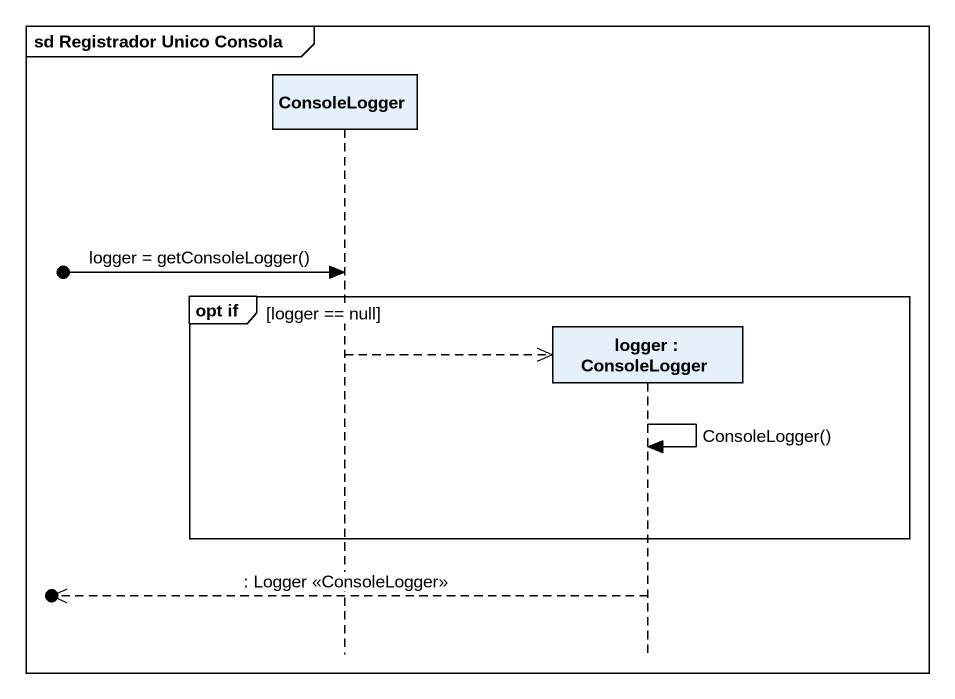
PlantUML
@startuml
mainframe sd Registrador Unico Consola
hide footbox
participant ConsoleLogger
participant "logger : ConsoleLogger" as logger

[o-> ConsoleLogger : logger = getConsoleLogger()
group opt if [logger == null]
  ConsoleLogger -->> logger **
  logger -> logger : ConsoleLogger()
end
[o<<-- logger : : Logger <<ConsoleLogger>>
@enduml
